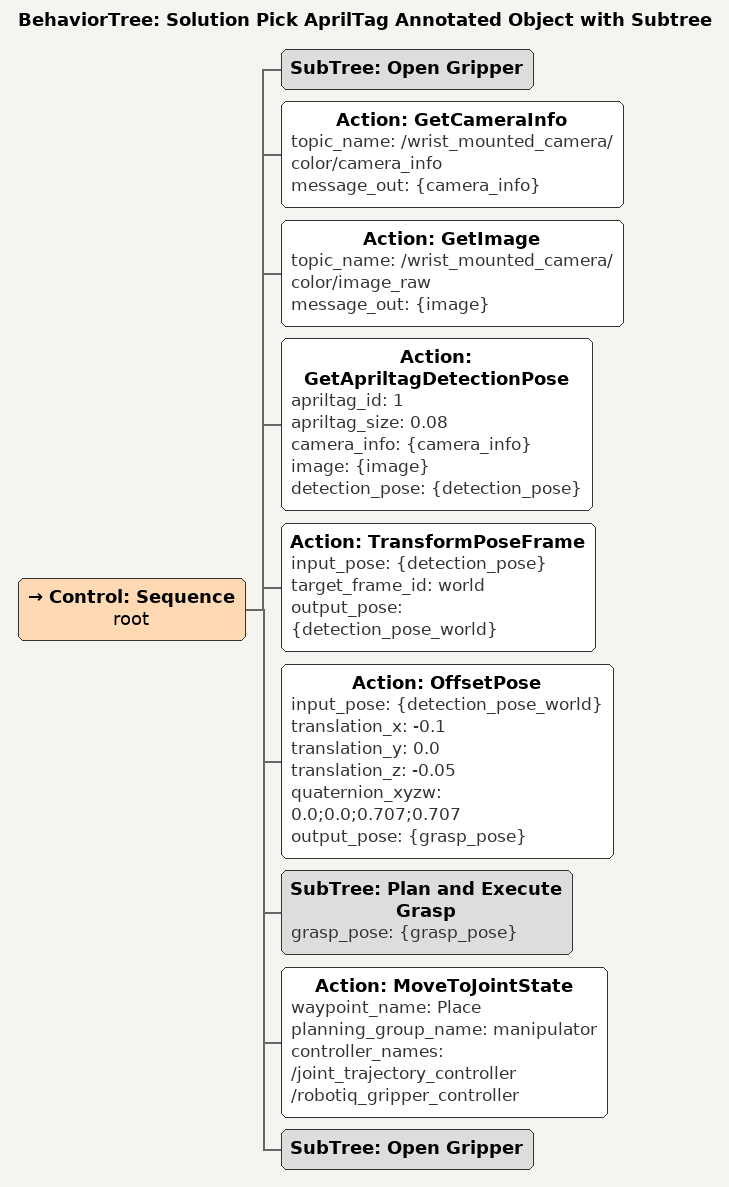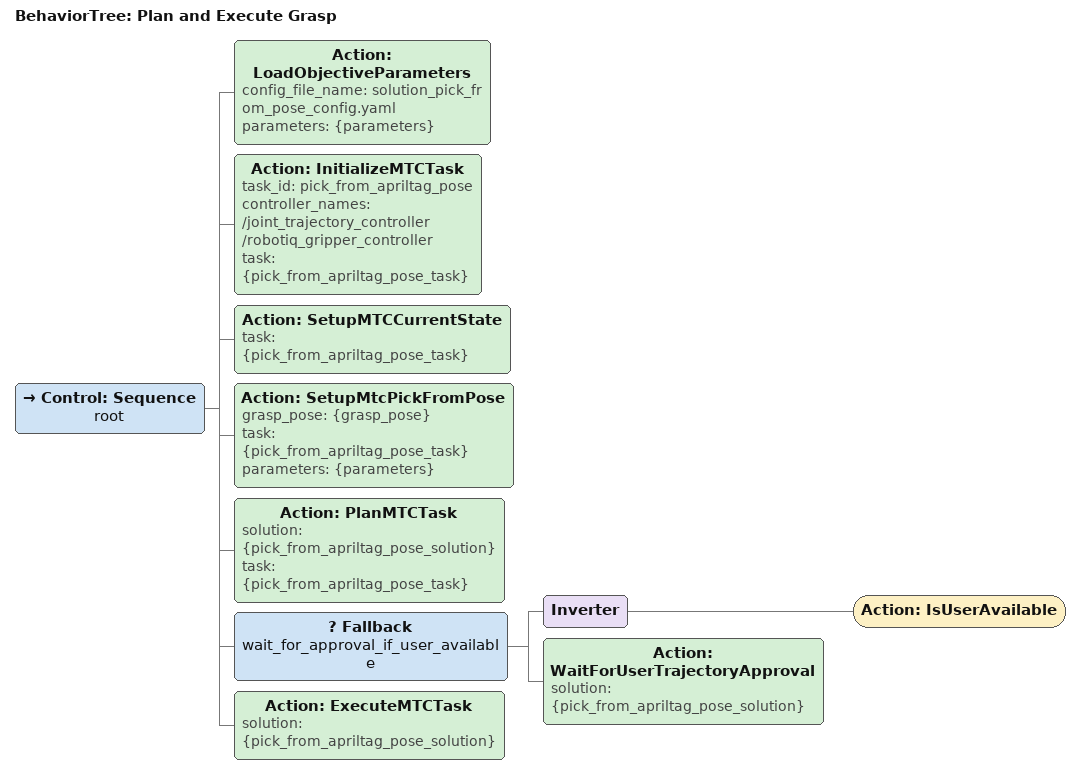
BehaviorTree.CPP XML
<?xml version="1.0"?>
<root BTCPP_format="4" main_tree_to_execute="Solution Pick AprilTag Annotated Object with Subtree">
    <!-- Main tree to execute -->
    <BehaviorTree ID="Solution Pick AprilTag Annotated Object with Subtree" _description="Pick up and lift an AprilTag annotated object at a pose offset from the AprilTag pose.">
        <Control ID="Sequence" name="root">
            <SubTree ID="Open Gripper"/>
            <Action ID="GetCameraInfo" topic_name="/wrist_mounted_camera/color/camera_info" message_out="{camera_info}"/>
            <Action ID="GetImage" topic_name="/wrist_mounted_camera/color/image_raw" message_out="{image}"/>
            <Action ID="GetApriltagDetectionPose" apriltag_id="1" apriltag_size="0.08" camera_info="{camera_info}" image="{image}" detection_pose="{detection_pose}"/>
            <Action ID="TransformPoseFrame" input_pose="{detection_pose}" target_frame_id="world" output_pose="{detection_pose_world}"/>
            <Action ID="OffsetPose" input_pose="{detection_pose_world}" translation_x="-0.1" translation_y="0.0" translation_z="-0.05" quaternion_xyzw="0.0;0.0;0.707;0.707" output_pose="{grasp_pose}"/>
            <SubTree ID="Plan and Execute Grasp" grasp_pose="{grasp_pose}"/>
            <Action ID="MoveToJointState" waypoint_name="Place" planning_group_name="manipulator" controller_names="/joint_trajectory_controller /robotiq_gripper_controller"/>
            <SubTree ID="Open Gripper"/>
        </Control>
    </BehaviorTree>
    <!-- MTC subtree -->
    <BehaviorTree ID="Plan and Execute Grasp" _description="Plans and executes a multi-stage picking motion with MTC.">
        <Control ID="Sequence" name="root">
            <Action ID="LoadObjectiveParameters" config_file_name="solution_pick_from_pose_config.yaml" parameters="{parameters}"/>
            <Action ID="InitializeMTCTask" task_id="pick_from_apriltag_pose" controller_names="/joint_trajectory_controller /robotiq_gripper_controller" task="{pick_from_apriltag_pose_task}"/>
            <Action ID="SetupMTCCurrentState" task="{pick_from_apriltag_pose_task}"/>
            <Action ID="SetupMtcPickFromPose" grasp_pose="{grasp_pose}" task="{pick_from_apriltag_pose_task}" parameters="{parameters}"/>
            <Action ID="PlanMTCTask" solution="{pick_from_apriltag_pose_solution}" task="{pick_from_apriltag_pose_task}"/>
            <Fallback name="wait_for_approval_if_user_available">
                <Inverter>
                    <Action ID="IsUserAvailable"/>
                </Inverter>
                <Action ID="WaitForUserTrajectoryApproval" solution="{pick_from_apriltag_pose_solution}"/>
            </Fallback>
            <Action ID="ExecuteMTCTask" solution="{pick_from_apriltag_pose_solution}"/>
        </Control>
    </BehaviorTree>
</root>
